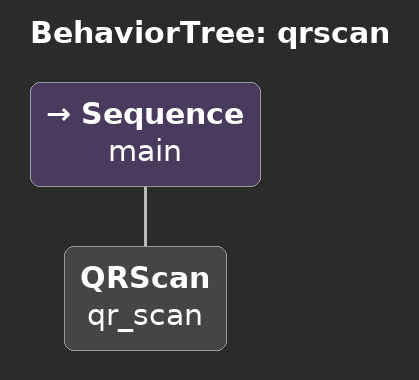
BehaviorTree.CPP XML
<root>
    <BehaviorTree ID="qrscan">
    <Sequence name="main">

        <QRScan name="qr_scan"/>

    </Sequence>
    </BehaviorTree>
</root>
